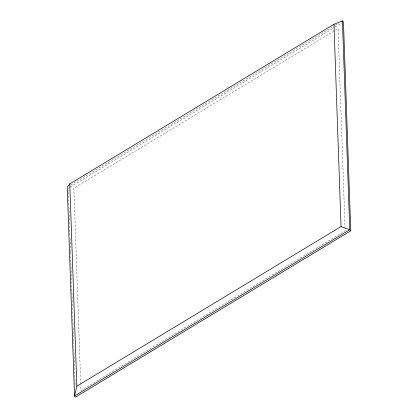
<?xml version="1.0" encoding="UTF-8"?>
<svg xmlns="http://www.w3.org/2000/svg" width="418" height="418" viewBox="0 0 418 418"><rect width="100%" height="100%" fill="white"/><g stroke="black" fill="none" stroke-linecap="round" stroke-linejoin="round"><path stroke-width="0.31" stroke-dasharray="2.09 1.57" d="M70.595 185.169L334.625 25.623M335.184 25.284L339.087 22.922M69.942 187.259L68.27 188.267L68.385 191.533M70.501 186.919L334.531 27.374M335.09 27.039L342.906 22.316M80.726 383.985L73.887 188.204L338.073 28.57L345.137 230.872L80.951 390.511L80.747 384.638M68.406 192.186L68.907 206.544M68.928 207.192L69.43 221.55M69.456 222.204L69.931 235.909M70.025 238.521L70.48 251.573M70.501 252.221L71.504 280.938M71.53 281.591L72.027 295.949M72.053 296.602L72.554 310.955M72.575 311.609L73.056 325.314M73.145 327.926L73.599 340.978M73.625 341.631L74.127 355.984M74.148 356.638L74.65 370.996M74.67 371.649L75.151 385.354"/><path stroke-width="0.63" d="M69.785 183.889L76.855 386.195L74.535 396.024L75.564 397.1L350.754 230.809L343.465 21.976L342.436 20.9L333.972 24.254L69.785 183.889L67.246 187.191L74.535 396.024L349.73 229.733L342.436 20.9L341.323 21.574M76.855 386.195L341.036 226.556L349.73 229.733L350.754 230.809M333.972 24.254L341.036 226.556"/></g></svg>
